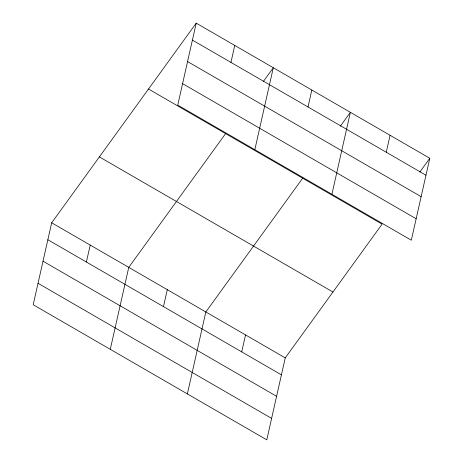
<?xml version="1.0" encoding="UTF-8"?>
<svg xmlns="http://www.w3.org/2000/svg" width="463" height="463" viewBox="0 0 463 463"><rect width="100%" height="100%" fill="white"/><g stroke="black" fill="none" stroke-linecap="round" stroke-linejoin="round"><path stroke-width="0.69" d="M196.219 23.15L177.751 105.107L411.323 240.21L429.797 158.259L196.219 23.15L51.677 222.79L33.203 304.741L266.781 439.85L285.249 357.893L382.097 224.138L148.519 89.029M86.39 262.035L90.216 245.077M110.281 349.328L128.755 267.371L225.603 133.616M163.474 306.622L167.293 289.664M230.939 62.401L234.764 45.443M187.365 393.915L205.832 311.958L302.68 178.203M254.829 149.694L273.303 67.737L263.262 81.604M241.721 351.88L245.54 334.928M308.022 106.982L311.842 90.03M331.913 194.275L350.381 112.318L340.34 126.191M386.269 152.246L390.089 135.289M419.756 172.126L429.797 158.259M192.4 40.107L425.977 175.211M187.567 61.556L421.139 196.665M182.584 83.658L416.162 218.762M99.377 156.905L332.949 292.014M51.677 222.79L285.249 357.893M47.851 239.741L281.429 374.851M43.018 261.196L276.59 396.299M38.035 283.292L271.613 418.402"/></g></svg>
